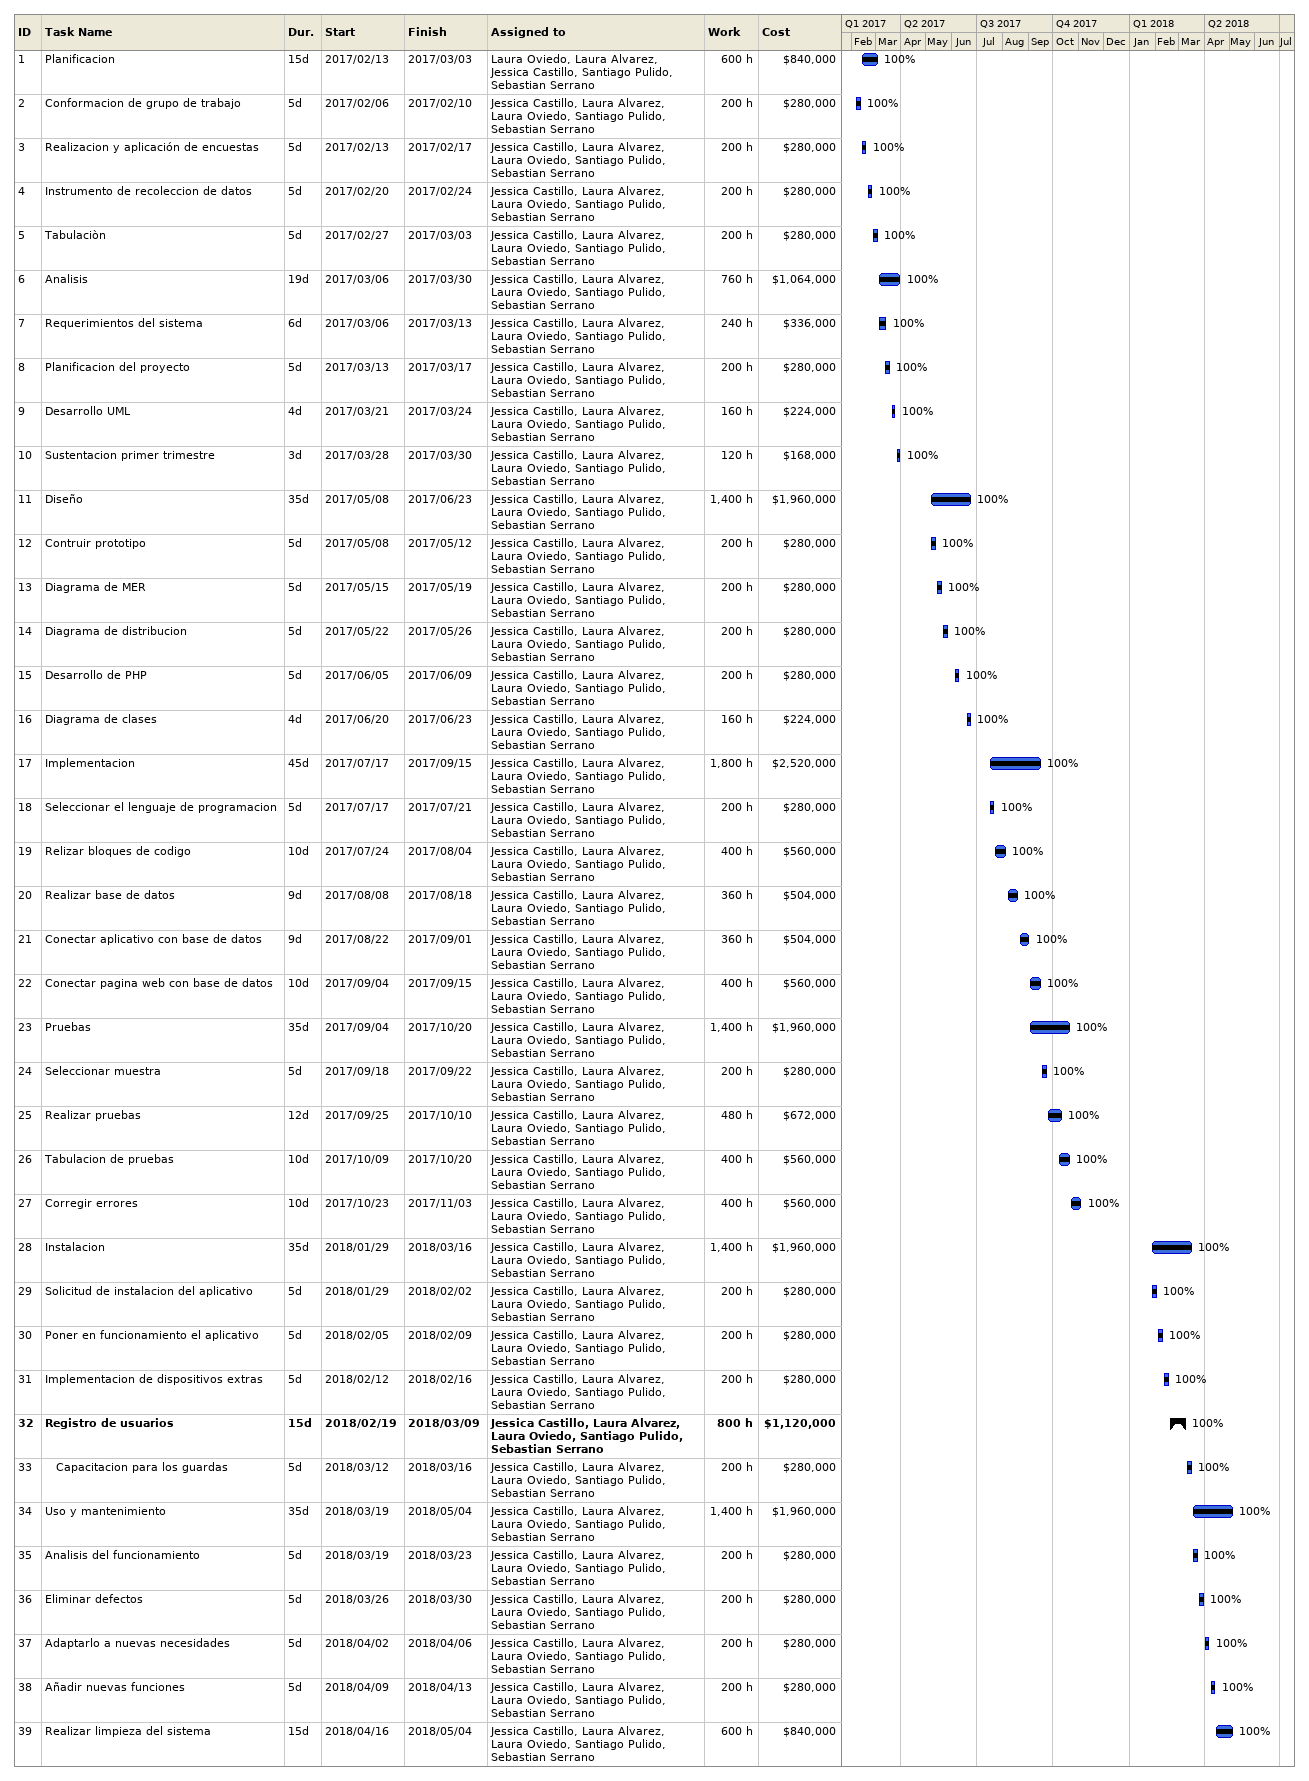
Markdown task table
| ID | Level | Task | Duration | Start | Finish | Resources | % complete | Work (h) | Cost ($) |
|---|---|---|---|---|---|---|---|---|---|
| 1 | 1 | Planificacion | 15d | 2017-02-13 | 2017-03-03 | Laura Oviedo, Laura Alvarez, Jessica Castillo, Santiago Pulido, Sebastian Serrano | 100 | 600 | 840000 |
| 2 | 1 | Conformacion de grupo de trabajo | 5d | 2017-02-06 | 2017-02-10 | Jessica Castillo, Laura Alvarez, Laura Oviedo, Santiago Pulido, Sebastian Serrano | 100 | 200 | 280000 |
| 3 | 1 | Realizacion y aplicación de encuestas | 5d | 2017-02-13 | 2017-02-17 | Jessica Castillo, Laura Alvarez, Laura Oviedo, Santiago Pulido, Sebastian Serrano | 100 | 200 | 280000 |
| 4 | 1 | Instrumento de recoleccion de datos | 5d | 2017-02-20 | 2017-02-24 | Jessica Castillo, Laura Alvarez, Laura Oviedo, Santiago Pulido, Sebastian Serrano | 100 | 200 | 280000 |
| 5 | 1 | Tabulaciòn | 5d | 2017-02-27 | 2017-03-03 | Jessica Castillo, Laura Alvarez, Laura Oviedo, Santiago Pulido, Sebastian Serrano | 100 | 200 | 280000 |
| 6 | 1 | Analisis | 19d | 2017-03-06 | 2017-03-30 | Jessica Castillo, Laura Alvarez, Laura Oviedo, Santiago Pulido, Sebastian Serrano | 100 | 760 | 1064000 |
| 7 | 1 | Requerimientos del sistema | 6d | 2017-03-06 | 2017-03-13 | Jessica Castillo, Laura Alvarez, Laura Oviedo, Santiago Pulido, Sebastian Serrano | 100 | 240 | 336000 |
| 8 | 1 | Planificacion del proyecto | 5d | 2017-03-13 | 2017-03-17 | Jessica Castillo, Laura Alvarez, Laura Oviedo, Santiago Pulido, Sebastian Serrano | 100 | 200 | 280000 |
| 9 | 1 | Desarrollo UML | 4d | 2017-03-21 | 2017-03-24 | Jessica Castillo, Laura Alvarez, Laura Oviedo, Santiago Pulido, Sebastian Serrano | 100 | 160 | 224000 |
| 10 | 1 | Sustentacion primer trimestre | 3d | 2017-03-28 | 2017-03-30 | Jessica Castillo, Laura Alvarez, Laura Oviedo, Santiago Pulido, Sebastian Serrano | 100 | 120 | 168000 |
| 11 | 1 | Diseño | 35d | 2017-05-08 | 2017-06-23 | Jessica Castillo, Laura Alvarez, Laura Oviedo, Santiago Pulido, Sebastian Serrano | 100 | 1400 | 1960000 |
| 12 | 1 | Contruir prototipo | 5d | 2017-05-08 | 2017-05-12 | Jessica Castillo, Laura Alvarez, Laura Oviedo, Santiago Pulido, Sebastian Serrano | 100 | 200 | 280000 |
| 13 | 1 | Diagrama de MER | 5d | 2017-05-15 | 2017-05-19 | Jessica Castillo, Laura Alvarez, Laura Oviedo, Santiago Pulido, Sebastian Serrano | 100 | 200 | 280000 |
| 14 | 1 | Diagrama de distribucion | 5d | 2017-05-22 | 2017-05-26 | Jessica Castillo, Laura Alvarez, Laura Oviedo, Santiago Pulido, Sebastian Serrano | 100 | 200 | 280000 |
| 15 | 1 | Desarrollo de PHP | 5d | 2017-06-05 | 2017-06-09 | Jessica Castillo, Laura Alvarez, Laura Oviedo, Santiago Pulido, Sebastian Serrano | 100 | 200 | 280000 |
| 16 | 1 | Diagrama de clases | 4d | 2017-06-20 | 2017-06-23 | Jessica Castillo, Laura Alvarez, Laura Oviedo, Santiago Pulido, Sebastian Serrano | 100 | 160 | 224000 |
| 17 | 1 | Implementacion | 45d | 2017-07-17 | 2017-09-15 | Jessica Castillo, Laura Alvarez, Laura Oviedo, Santiago Pulido, Sebastian Serrano | 100 | 1800 | 2520000 |
| 18 | 1 | Seleccionar el lenguaje de programacion | 5d | 2017-07-17 | 2017-07-21 | Jessica Castillo, Laura Alvarez, Laura Oviedo, Santiago Pulido, Sebastian Serrano | 100 | 200 | 280000 |
| 19 | 1 | Relizar bloques de codigo | 10d | 2017-07-24 | 2017-08-04 | Jessica Castillo, Laura Alvarez, Laura Oviedo, Santiago Pulido, Sebastian Serrano | 100 | 400 | 560000 |
| 20 | 1 | Realizar base de datos | 9d | 2017-08-08 | 2017-08-18 | Jessica Castillo, Laura Alvarez, Laura Oviedo, Santiago Pulido, Sebastian Serrano | 100 | 360 | 504000 |
| 21 | 1 | Conectar aplicativo con base de datos | 9d | 2017-08-22 | 2017-09-01 | Jessica Castillo, Laura Alvarez, Laura Oviedo, Santiago Pulido, Sebastian Serrano | 100 | 360 | 504000 |
| 22 | 1 | Conectar pagina web con base de datos | 10d | 2017-09-04 | 2017-09-15 | Jessica Castillo, Laura Alvarez, Laura Oviedo, Santiago Pulido, Sebastian Serrano | 100 | 400 | 560000 |
| 23 | 1 | Pruebas | 35d | 2017-09-04 | 2017-10-20 | Jessica Castillo, Laura Alvarez, Laura Oviedo, Santiago Pulido, Sebastian Serrano | 100 | 1400 | 1960000 |
| 24 | 1 | Seleccionar muestra | 5d | 2017-09-18 | 2017-09-22 | Jessica Castillo, Laura Alvarez, Laura Oviedo, Santiago Pulido, Sebastian Serrano | 100 | 200 | 280000 |
| 25 | 1 | Realizar pruebas | 12d | 2017-09-25 | 2017-10-10 | Jessica Castillo, Laura Alvarez, Laura Oviedo, Santiago Pulido, Sebastian Serrano | 100 | 480 | 672000 |
| 26 | 1 | Tabulacion de pruebas | 10d | 2017-10-09 | 2017-10-20 | Jessica Castillo, Laura Alvarez, Laura Oviedo, Santiago Pulido, Sebastian Serrano | 100 | 400 | 560000 |
| 27 | 1 | Corregir errores | 10d | 2017-10-23 | 2017-11-03 | Jessica Castillo, Laura Alvarez, Laura Oviedo, Santiago Pulido, Sebastian Serrano | 100 | 400 | 560000 |
| 28 | 1 | Instalacion | 35d | 2018-01-29 | 2018-03-16 | Jessica Castillo, Laura Alvarez, Laura Oviedo, Santiago Pulido, Sebastian Serrano | 100 | 1400 | 1960000 |
| 29 | 1 | Solicitud de instalacion del aplicativo | 5d | 2018-01-29 | 2018-02-02 | Jessica Castillo, Laura Alvarez, Laura Oviedo, Santiago Pulido, Sebastian Serrano | 100 | 200 | 280000 |
| 30 | 1 | Poner en funcionamiento el aplicativo | 5d | 2018-02-05 | 2018-02-09 | Jessica Castillo, Laura Alvarez, Laura Oviedo, Santiago Pulido, Sebastian Serrano | 100 | 200 | 280000 |
| 31 | 1 | Implementacion de dispositivos extras | 5d | 2018-02-12 | 2018-02-16 | Jessica Castillo, Laura Alvarez, Laura Oviedo, Santiago Pulido, Sebastian Serrano | 100 | 200 | 280000 |
| 32 | 1 | **Registro de usuarios** | 15d | 2018-02-19 | 2018-03-09 | Jessica Castillo, Laura Alvarez, Laura Oviedo, Santiago Pulido, Sebastian Serrano | 100 | 800 | 1120000 |
| 33 | 2 | Capacitacion para los guardas | 5d | 2018-03-12 | 2018-03-16 | Jessica Castillo, Laura Alvarez, Laura Oviedo, Santiago Pulido, Sebastian Serrano | 100 | 200 | 280000 |
| 34 | 1 | Uso y mantenimiento | 35d | 2018-03-19 | 2018-05-04 | Jessica Castillo, Laura Alvarez, Laura Oviedo, Santiago Pulido, Sebastian Serrano | 100 | 1400 | 1960000 |
| 35 | 1 | Analisis del funcionamiento | 5d | 2018-03-19 | 2018-03-23 | Jessica Castillo, Laura Alvarez, Laura Oviedo, Santiago Pulido, Sebastian Serrano | 100 | 200 | 280000 |
| 36 | 1 | Eliminar defectos | 5d | 2018-03-26 | 2018-03-30 | Jessica Castillo, Laura Alvarez, Laura Oviedo, Santiago Pulido, Sebastian Serrano | 100 | 200 | 280000 |
| 37 | 1 | Adaptarlo a nuevas necesidades | 5d | 2018-04-02 | 2018-04-06 | Jessica Castillo, Laura Alvarez, Laura Oviedo, Santiago Pulido, Sebastian Serrano | 100 | 200 | 280000 |
| 38 | 1 | Añadir nuevas funciones | 5d | 2018-04-09 | 2018-04-13 | Jessica Castillo, Laura Alvarez, Laura Oviedo, Santiago Pulido, Sebastian Serrano | 100 | 200 | 280000 |
| 39 | 1 | Realizar limpieza del sistema | 15d | 2018-04-16 | 2018-05-04 | Jessica Castillo, Laura Alvarez, Laura Oviedo, Santiago Pulido, Sebastian Serrano | 100 | 600 | 840000 |
